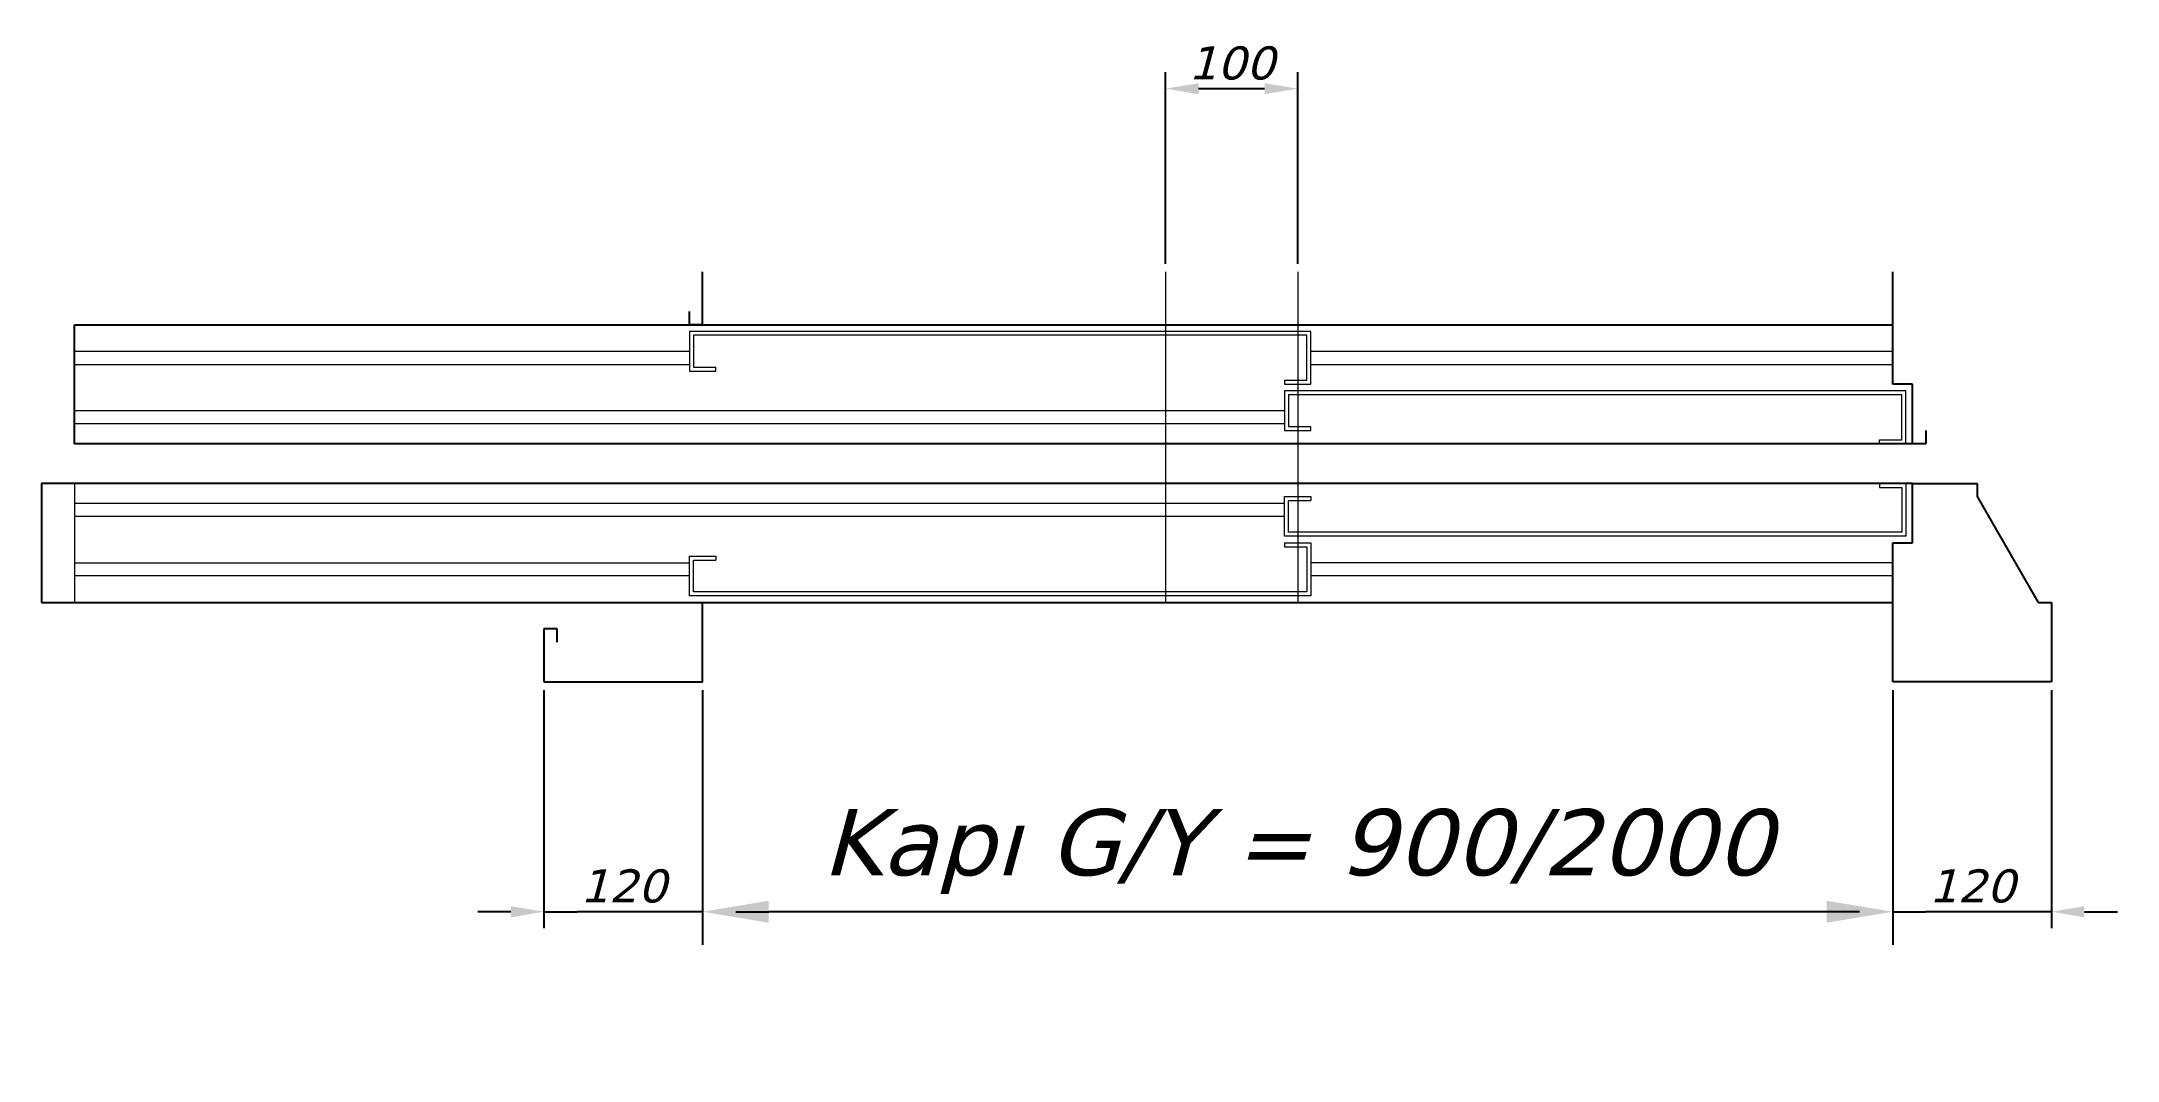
# Model space of a CAD drawing. Header units: millimetres. Extents: x -850 to 720, y -597 to 174.
import ezdxf

# ---------------------------------------------------------------- set-up
doc = ezdxf.new("R2010")
doc.units = ezdxf.units.MM
doc.styles.get("Standard").update_dxf_attribs({"font": 'verdanai.ttf'})
doc.dimstyles.new('DimStyleALP', dxfattribs={"dimscale": 20, "dimtxt": 2.5, "dimasz": 2.5, "dimexe": 1.25, "dimexo": 0.625, "dimtad": 1, "dimdsep": 46, "dimtxsty": 'Standard', "dimcen": 2.5, "dimclrd": 60, "dimclre": 60, "dimadec": 0, "dimazin": 0, "dimtfac": 1, "dimtofl": 0, "dimtmove": 0, "dimatfit": 3, "dimfxl": 1, "dimarcsym": 0})
doc.dimstyles.new('DimStyleALPx0.5', dxfattribs={"dimscale": 10, "dimtxt": 2.5, "dimasz": 2.5, "dimexe": 1.25, "dimexo": 0.625, "dimtad": 1, "dimdsep": 46, "dimtxsty": 'Standard', "dimcen": 2.5, "dimclrd": 60, "dimclre": 60, "dimadec": 0, "dimazin": 0, "dimtfac": 1, "dimtofl": 0, "dimtmove": 0, "dimatfit": 3, "dimfxl": 1, "dimarcsym": 0})
doc.dimstyles.new('S', dxfattribs={"dimscale": 10, "dimtxt": 2.5, "dimasz": 2.5, "dimexe": 1.25, "dimexo": 0.625, "dimtad": 1, "dimdsep": 46, "dimtxsty": 'Standard', "dimcen": 2.5, "dimclrd": 60, "dimclre": 60, "dimadec": 0, "dimazin": 0, "dimtfac": 1, "dimtofl": 0, "dimtmove": 0, "dimatfit": 3, "dimfxl": 1, "dimarcsym": 0})

# ---------------------------------------------------------------- blocks, each defined once
blk = doc.blocks.new('*D0')
at = {"color": 60, "linetype": 'ByBlock', "lineweight": -2, "transparency": 16777216}
for p, q in [((550, -316.3), (550, -496.5)), ((670, -316.3), (670, -496.5)), ((550, -484), (575, -484)), ((645, -484), (575, -484)), ((670, -484), (645, -484))]:
    blk.add_line(p, q, dxfattribs=at)
at = {"color": 60, "lineweight": -2, "transparency": 16777216}
for p, q in [((525, -484), (500, -484)), ((695, -484), (720, -484))]:
    blk.add_line(p, q, dxfattribs=at)
at = {"color": 60, "transparency": 16777216}
for points in [[(525, -479.8), (525, -488.2), (550, -484)], [(695, -479.8), (695, -488.2), (670, -484)]]:
    blk.add_solid(points, dxfattribs=at)
at = {"layer": 'Defpoints', "color": 0, "transparency": 16777216}
for p in [(550, -310), (670, -310), (550, -484)]:
    blk.add_point(p, dxfattribs=at)
at = {"color": 0, "transparency": 16777216, "insert": (610, -464.7), "char_height": 25, "attachment_point": 5}
blk.add_mtext('120', dxfattribs=at)
blk = doc.blocks.new('*D1')
at = {"color": 60, "linetype": 'ByBlock', "lineweight": -2, "transparency": 16777216}
for p, q in [((-350, -322.5), (-350, -509)), ((550, -322.5), (550, -509)), ((500, -484), (-300, -484))]:
    blk.add_line(p, q, dxfattribs=at)
at = {"color": 60, "transparency": 16777216}
for points in [[(-300, -475.7), (-300, -492.3), (-350, -484)], [(500, -475.7), (500, -492.3), (550, -484)]]:
    blk.add_solid(points, dxfattribs=at)
at = {"layer": 'Defpoints', "color": 0, "transparency": 16777216}
for p in [(-350, -310), (550, -310), (-350, -484)]:
    blk.add_point(p, dxfattribs=at)
at = {"color": 0, "transparency": 16777216, "insert": (100, -438.5), "char_height": 50, "attachment_point": 5}
blk.add_mtext('Kapı G/Y = 900/2000', dxfattribs=at)
blk = doc.blocks.new('*D2')
at = {"color": 60, "linetype": 'ByBlock', "lineweight": -2, "transparency": 16777216}
for p, q in [((-470, -316.3), (-470, -496.5)), ((-350, -316.3), (-350, -496.5)), ((-470, -484), (-445, -484)), ((-375, -484), (-445, -484)), ((-350, -484), (-375, -484))]:
    blk.add_line(p, q, dxfattribs=at)
at = {"color": 60, "lineweight": -2, "transparency": 16777216}
for p, q in [((-495, -484), (-520, -484)), ((-325, -484), (-300, -484))]:
    blk.add_line(p, q, dxfattribs=at)
at = {"color": 60, "transparency": 16777216}
for points in [[(-495, -479.8), (-495, -488.2), (-470, -484)], [(-325, -479.8), (-325, -488.2), (-350, -484)]]:
    blk.add_solid(points, dxfattribs=at)
at = {"layer": 'Defpoints', "color": 0, "transparency": 16777216}
for p in [(-470, -310), (-350, -310), (-470, -484)]:
    blk.add_point(p, dxfattribs=at)
at = {"color": 0, "transparency": 16777216, "insert": (-410, -464.7), "char_height": 25, "attachment_point": 5}
blk.add_mtext('120', dxfattribs=at)
blk = doc.blocks.new('*D3')
at = {"color": 60, "linetype": 'ByBlock', "lineweight": -2, "transparency": 16777216}
for p, q in [((0, 6.2), (0, 151.1)), ((100, 6.2), (100, 151.1)), ((25, 138.6), (75, 138.6))]:
    blk.add_line(p, q, dxfattribs=at)
at = {"color": 60, "transparency": 16777216}
for points in [[(25, 142.7), (25, 134.4), (0, 138.6)], [(75, 142.7), (75, 134.4), (100, 138.6)]]:
    blk.add_solid(points, dxfattribs=at)
at = {"layer": 'Defpoints', "color": 0, "transparency": 16777216}
for p in [(100, 138.6), (0, 0), (100, 0)]:
    blk.add_point(p, dxfattribs=at)
at = {"color": 0, "transparency": 16777216, "insert": (50, 157.8), "char_height": 25, "attachment_point": 5}
blk.add_mtext('100', dxfattribs=at)

msp = doc.modelspace()

# ---------------------------------------------------------------- linework, layer by layer
at = {"color": 251, "linetype": 'Continuous', "lineweight": 5, "true_color": 0x636466}
for p, q in [((0, 0), (0, -250)), ((100, 0), (100, -250)), ((-825, -60), (-360, -60)), ((110, -60), (550, -60)), ((-825, -70), (-360, -70)), ((110, -70), (550, -70)), ((90, -105), (-825, -105)), ((90, -115), (-825, -115)), ((-825, -160), (-825, -250)), ((-825, -175), (90, -175)), ((90, -185), (-825, -185)), ((-825, -220), (-360, -220)), ((-360, -230), (-825, -230)), ((550, -220), (110, -220)), ((550, -230), (110, -230))]:
    msp.add_line(p, q, dxfattribs=at)
at = {"color": 7, "linetype": 'Continuous'}
for p, q in [((-350, -40), (-350, 0)), ((550, -85), (550, 0)), ((-360, -40), (-360, -30)), ((-825, -130), (-825, -40)), ((-825, -40), (550, -40)), ((-350, -40), (-360, -40)), ((565, -85), (550, -85)), ((565, -130), (565, -85)), ((575, -120), (575, -130)), ((565, -130), (-825, -130)), ((575, -130), (565, -130)), ((565, -160), (-850, -160)), ((-850, -160), (-850, -250)), ((565, -205), (565, -160)), ((565, -160), (613.812, -160)), ((613.812, -160), (613.812, -170)), ((613.812, -170), (660, -250)), ((550, -310), (550, -205)), ((550, -205), (565, -205)), ((-850, -250), (550, -250)), ((-350, -310), (-350, -250)), ((660, -250), (670, -250)), ((670, -250), (670, -310)), ((-460, -270), (-470, -270)), ((-470, -270), (-470, -310)), ((-460, -280), (-460, -270)), ((-470, -310), (-350, -310)), ((670, -310), (550, -310))]:
    msp.add_line(p, q, dxfattribs=at)
at = {"color": 3, "linetype": 'Continuous', "lineweight": 20}
for p, q in [((110, -45), (-360, -45)), ((-360, -45), (-360, -75)), ((110, -85), (110, -45)), ((107, -48), (-357, -48)), ((-357, -48), (-357, -72)), ((107, -82), (107, -48)), ((-360, -75), (-340, -75)), ((-357, -72), (-340, -72)), ((-340, -75), (-340, -72)), ((90, -82), (107, -82)), ((90, -82), (90, -85)), ((90, -85), (110, -85)), ((560, -90), (90, -90)), ((90, -90), (90, -120)), ((557, -93), (93, -93)), ((93, -93), (93, -117)), ((557, -127), (557, -93)), ((560, -130), (560, -90)), ((90, -120), (110, -120)), ((93, -117), (110, -117)), ((110, -120), (110, -117)), ((540, -127), (557, -127)), ((540, -130), (540, -127)), ((540, -130), (560, -130)), ((90, -200), (90, -170)), ((90, -170), (110, -170)), ((110, -170), (110, -173)), ((540, -160), (560, -160)), ((540, -160), (540, -163)), ((540, -163), (557, -163)), ((557, -163), (557, -197)), ((560, -160), (560, -200)), ((93, -197), (93, -173)), ((93, -173), (110, -173)), ((560, -200), (90, -200)), ((557, -197), (93, -197)), ((-360, -245), (-360, -215)), ((-360, -215), (-340, -215)), ((-357, -242), (-357, -218)), ((-357, -218), (-340, -218)), ((-340, -215), (-340, -218)), ((90, -205), (110, -205)), ((90, -205), (90, -208)), ((90, -208), (107, -208)), ((107, -208), (107, -242)), ((110, -205), (110, -245)), ((110, -245), (-360, -245)), ((107, -242), (-357, -242))]:
    msp.add_line(p, q, dxfattribs=at)

# ---------------------------------------------------------------- dimensions: what is measured, and where the dimension line sits
dim = msp.add_linear_dim(base=(100, 138.565), p1=(0, 0), p2=(100, 0), dimstyle='S')
dim.commit()
dim.dimension.update_dxf_attribs({"geometry": '*D3', "text_midpoint": (50, 138.565), "dimtype": 128})
dim = msp.add_linear_dim(base=(-350, -484), p1=(550, -310), p2=(-350, -310), text='Kapı G/Y = <>/2000', dimstyle='DimStyleALP')
dim.commit()
dim.dimension.update_dxf_attribs({"geometry": '*D1', "text_midpoint": (100, -438.458)})
for base, p1, p2, picture, middle in [((-470, -484), (-350, -310), (-470, -310), '*D2', (-410, -464.73)), ((550, -484), (670, -310), (550, -310), '*D0', (610, -464.73))]:
    dim = msp.add_linear_dim(base=base, p1=p1, p2=p2, dimstyle='DimStyleALPx0.5')
    dim.commit()
    dim.dimension.update_dxf_attribs({"geometry": picture, "text_midpoint": middle})

doc.saveas('drawing.dxf')
